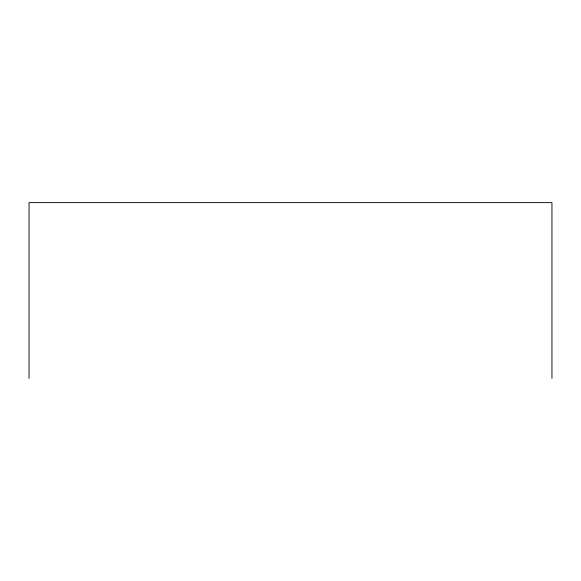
<?xml version="1.0" encoding="UTF-8"?>
<svg xmlns="http://www.w3.org/2000/svg" width="581" height="581" viewBox="0 0 581 581"><rect width="100%" height="100%" fill="white"/><g stroke="black" fill="none" stroke-linecap="round" stroke-linejoin="round"><path stroke-width="0.87" d="M551.95 378.369L551.95 202.631L29.05 202.631L29.05 378.369"/></g></svg>
